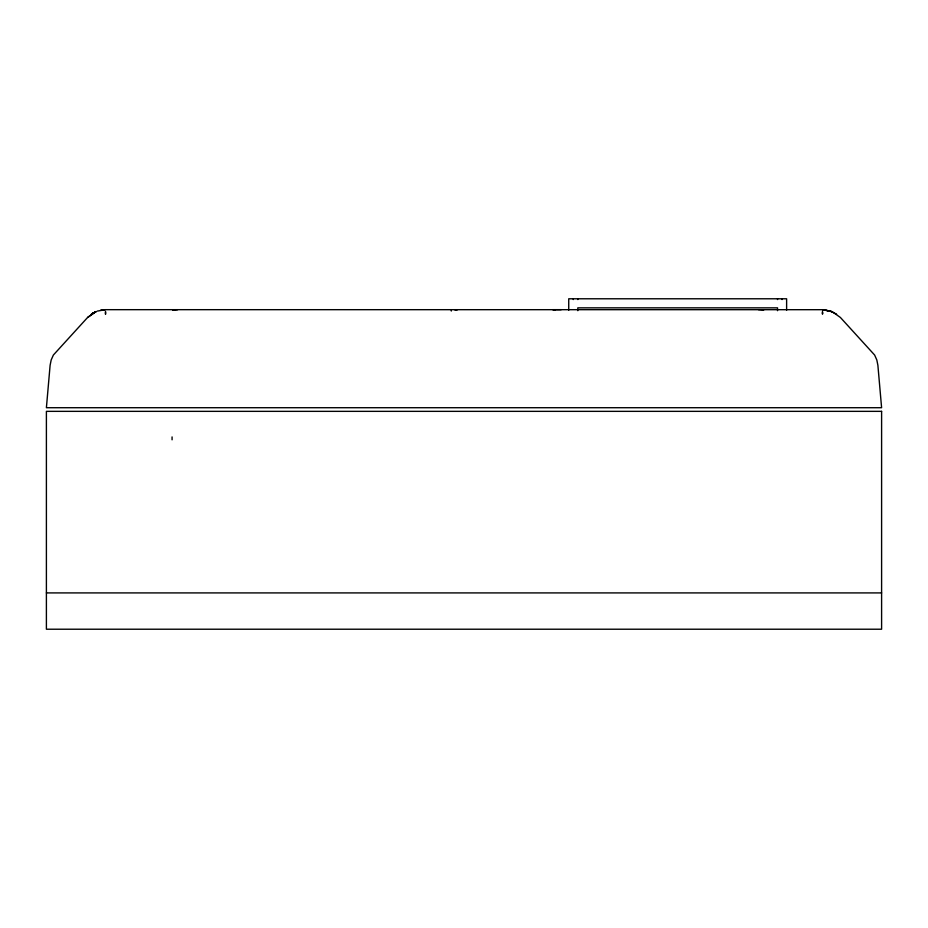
<?xml version="1.0" encoding="UTF-8"?>
<svg xmlns="http://www.w3.org/2000/svg" width="928" height="928" viewBox="0 0 928 928"><rect width="100%" height="100%" fill="white"/><g stroke="black" fill="none" stroke-linecap="round" stroke-linejoin="round"><path stroke-width="1.39" d="M91.385 314.163L95.758 311.704L87.603 317.469L53.372 355.041L51.179 359.983L50.112 365.284L46.4 407.717L881.6 407.717L877.888 365.284L876.821 359.983L874.628 355.041L840.397 317.469L832.242 311.704L823.635 309.697L105.525 309.674L97.243 311.112M87.603 317.469L96.06 311.564M172.585 310.335L177.666 309.674M100.723 310.138L105.525 309.674M552.578 309.674L561.15 309.674M46.4 592.911L881.6 592.911M454.708 309.778L456.866 310.335M832.242 311.704L822.475 309.674L830.224 311.054L836.615 314.163M553.842 309.813L555.025 310.254M786.619 310.207L786.619 298.781L568.736 298.781L568.736 310.207M782.084 298.781L782.084 299.558M777.536 298.781L777.536 299.558M777.536 310.683L777.536 307.852L577.819 307.852L577.819 310.683M577.819 298.781L577.819 299.558M573.284 298.781L573.284 299.558M451.286 309.778L451.286 311.042M172.074 436.926L172.074 439.814M758.512 309.674A24.511 24.511 0 0 1 763.616 310.207M105.525 311.704L105.525 314.163L105.525 311.704M822.568 313.13L822.475 314.163L822.475 311.704L822.568 313.13M92.707 313.374L91.628 313.989L96.06 311.576L92.707 313.374M881.6 411.348L46.4 411.348L46.4 629.219L881.6 629.219L881.6 411.348"/></g></svg>
